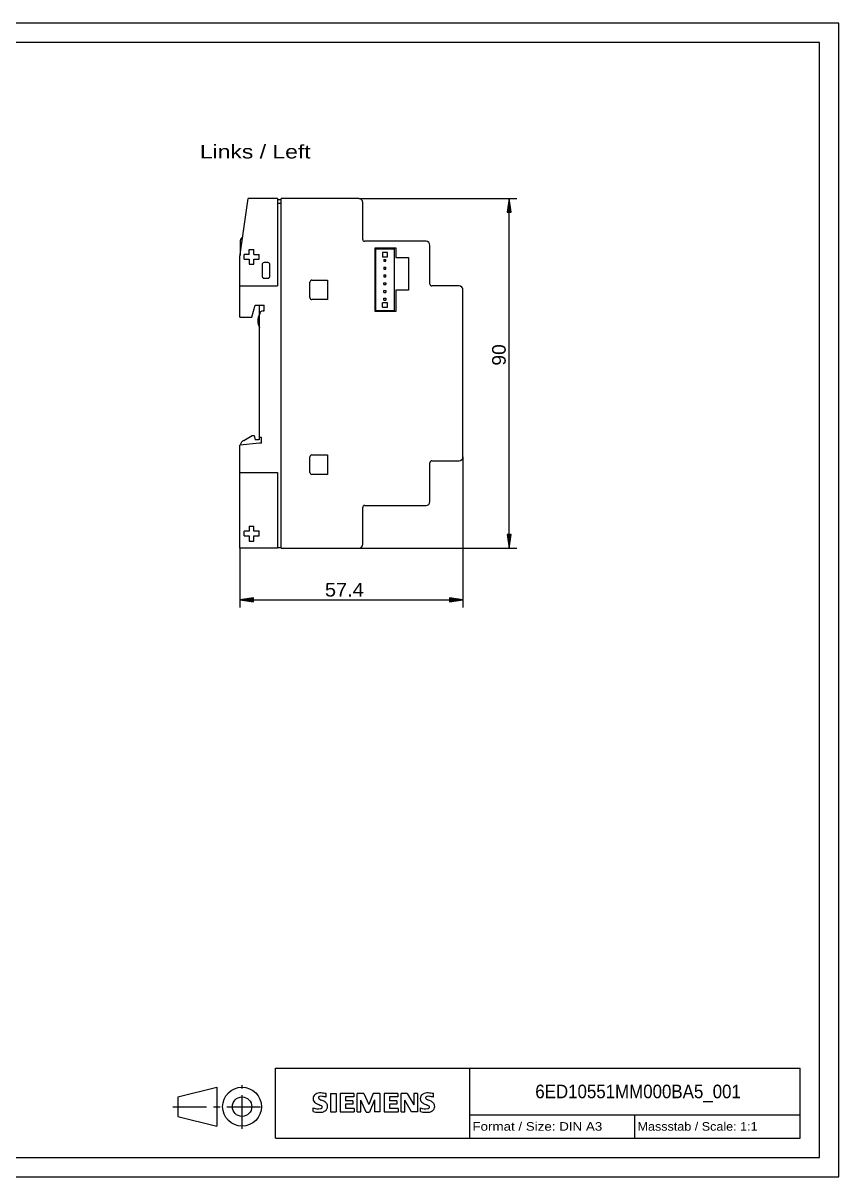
# Model space of a CAD drawing. Extents: x 0 to 420, y 0 to 297.
# Drawn here: x 210 to 420, y 0 to 297 of the extents above; entities that cross this region are included whole.
import ezdxf
from ezdxf.enums import TextEntityAlignment as Align

# ---------------------------------------------------------------- set-up
doc = ezdxf.new("R2010")
doc.units = 0
doc.header["$LTSCALE"] = 23.1
doc.linetypes.add('CENTER', pattern=[0.6, 0.375, -0.075, 0.075, -0.075])
doc.layers.get('0').update_dxf_attribs({"linetype": 'CONTINUOUS'})
for name, color, linetype in [('11000_LEFT', 7, 'CONTINUOUS'), ('11100_DIM_LEFT', 7, 'CONTINUOUS'), ('11300_LEFT_GERMAN_ENGLISH', 7, 'CONTINUOUS'), ('90000_FRAME', 7, 'CONTINUOUS')]:
    doc.layers.add(name, color=color, linetype=linetype)

msp = doc.modelspace()

# ---------------------------------------------------------------- linework, layer by layer
at = {"color": 7, "linetype": 'CONTINUOUS'}
for p, q in [((335.11, 251.83), (334.61, 248.33)), ((335.61, 248.33), (335.11, 251.83)), ((334.61, 248.33), (335.61, 248.33)), ((335.61, 165.33), (334.61, 165.33)), ((334.61, 165.33), (335.11, 161.83)), ((335.11, 161.83), (335.61, 165.33)), ((269.33, 149.03), (265.83, 148.53)), ((265.83, 148.53), (269.33, 148.03)), ((269.33, 148.03), (269.33, 149.03)), ((323.23, 148.53), (319.73, 149.03)), ((319.73, 149.03), (319.73, 148.03)), ((319.73, 148.03), (323.23, 148.53))]:
    msp.add_line(p, q, dxfattribs=at)
for points in [[(335.11, 251.83), (335.61, 248.33), (334.61, 248.33)], [(335.11, 161.83), (334.61, 165.33), (335.61, 165.33)], [(265.83, 148.53), (269.33, 149.03), (269.33, 148.03)], [(323.23, 148.53), (319.73, 148.03), (319.73, 149.03)]]:
    msp.add_solid(points, dxfattribs=at)
at = {"layer": '11000_LEFT', "color": 7, "linetype": 'CONTINUOUS'}
for p, q in [((265.83, 236.83), (267.94, 251.83)), ((275.53, 251.83), (267.94, 251.83)), ((275.53, 251.83), (275.53, 229.33)), ((275.53, 251.63), (276.43, 251.63)), ((275.53, 250.63), (276.43, 250.63)), ((276.43, 161.83), (276.43, 251.83)), ((296.43, 251.83), (276.43, 251.83)), ((297.43, 241.33), (297.43, 250.83)), ((265.88, 240.93), (265.88, 237.18)), ((313.73, 240.83), (297.93, 240.83)), ((268.23, 237.43), (268.23, 238.73)), ((268.23, 238.73), (269.43, 238.73)), ((269.43, 237.43), (269.43, 238.73)), ((300.63, 222.73), (300.63, 239.13)), ((300.63, 239.13), (305.93, 239.13)), ((300.83, 222.93), (300.83, 238.93)), ((300.83, 238.93), (305.63, 238.93)), ((303.78, 237.98), (302.48, 237.98)), ((302.48, 237.98), (302.48, 236.83)), ((303.78, 236.83), (303.78, 237.98)), ((305.63, 222.93), (305.63, 238.93)), ((305.93, 239.13), (305.93, 236.63)), ((314.73, 229.83), (314.73, 239.83)), ((265.83, 221.33), (265.83, 236.83)), ((266.93, 236.23), (266.93, 237.43)), ((268.23, 237.43), (266.93, 237.43)), ((266.93, 236.23), (268.23, 236.23)), ((268.23, 236.23), (268.23, 234.93)), ((268.23, 234.93), (269.43, 234.93)), ((269.43, 237.43), (270.73, 237.43)), ((269.43, 234.93), (269.43, 236.23)), ((269.43, 236.23), (270.73, 236.23)), ((270.73, 236.23), (270.73, 237.43)), ((271.53, 234.83), (271.53, 231.83)), ((273.03, 235.33), (272.03, 235.33)), ((273.53, 231.83), (273.53, 234.83)), ((302.48, 236.83), (303.78, 236.83)), ((302.88, 236.18), (303.38, 236.18)), ((302.88, 236.18), (302.88, 235.68)), ((302.88, 235.68), (303.38, 235.68)), ((303.38, 235.68), (303.38, 236.18)), ((305.93, 236.63), (309.23, 236.63)), ((309.23, 236.63), (309.23, 228.23)), ((302.88, 234.18), (303.38, 234.18)), ((302.88, 234.18), (302.88, 233.68)), ((302.88, 233.68), (303.38, 233.68)), ((302.88, 232.18), (303.38, 232.18)), ((302.88, 232.18), (302.88, 231.68)), ((302.88, 231.68), (303.38, 231.68)), ((303.38, 233.68), (303.38, 234.18)), ((303.38, 231.68), (303.38, 232.18)), ((265.83, 229.33), (275.53, 229.33)), ((272.03, 231.33), (273.03, 231.33)), ((283.83, 226.33), (283.83, 230.33)), ((284.33, 230.83), (288.33, 230.83)), ((288.33, 230.83), (288.33, 225.83)), ((302.88, 230.18), (303.38, 230.18)), ((302.88, 229.68), (302.88, 230.18)), ((302.88, 229.68), (303.38, 229.68)), ((303.38, 230.18), (303.38, 229.68)), ((322.23, 229.33), (315.23, 229.33)), ((288.33, 225.83), (284.33, 225.83)), ((302.88, 228.18), (303.38, 228.18)), ((302.88, 227.68), (302.88, 228.18)), ((302.88, 227.68), (303.38, 227.68)), ((302.88, 226.18), (303.38, 226.18)), ((302.88, 225.68), (302.88, 226.18)), ((303.38, 228.18), (303.38, 227.68)), ((303.38, 226.18), (303.38, 225.68)), ((309.23, 228.23), (305.93, 228.23)), ((305.93, 228.23), (305.93, 222.73)), ((323.23, 185.33), (323.23, 228.33)), ((268.89, 221.33), (269.78, 224.43)), ((269.78, 224.43), (272.03, 224.43)), ((270.83, 189.7), (270.83, 224.43)), ((271.83, 222.93), (272.03, 222.93)), ((272.03, 222.93), (272.03, 224.43)), ((305.63, 222.93), (300.83, 222.93)), ((303.78, 225.03), (302.48, 225.03)), ((302.48, 223.88), (302.48, 225.03)), ((302.48, 223.88), (303.78, 223.88)), ((302.88, 225.68), (303.38, 225.68)), ((303.78, 223.88), (303.78, 225.03)), ((265.83, 221.33), (268.89, 221.33)), ((305.93, 222.73), (300.63, 222.73)), ((266.83, 189.58), (268.98, 190.83)), ((268.98, 190.83), (269.48, 190.83)), ((269.48, 190.83), (269.78, 189.73)), ((271.33, 190.33), (270.83, 190.33)), ((271.33, 188.83), (271.33, 190.33)), ((270.83, 188.83), (265.83, 188.39)), ((265.83, 161.83), (265.83, 188.39)), ((270.78, 189.73), (269.78, 189.73)), ((271.33, 188.83), (270.83, 188.83)), ((283.83, 181.33), (283.83, 185.33)), ((284.33, 185.83), (288.33, 185.83)), ((288.33, 185.83), (288.33, 180.83)), ((315.23, 184.33), (322.23, 184.33)), ((265.83, 181.33), (275.53, 181.33)), ((275.53, 181.33), (275.53, 161.83)), ((314.73, 173.83), (314.73, 183.83)), ((288.33, 180.83), (284.33, 180.83)), ((297.43, 162.83), (297.43, 172.33)), ((297.93, 172.83), (313.73, 172.83)), ((268.23, 167.48), (269.43, 167.48)), ((268.23, 167.48), (268.23, 166.18)), ((269.43, 166.18), (269.43, 167.48)), ((268.23, 166.18), (266.93, 166.18)), ((266.93, 164.98), (266.93, 166.18)), ((266.93, 164.98), (268.23, 164.98)), ((268.23, 164.98), (268.23, 163.68)), ((268.23, 163.68), (269.43, 163.68)), ((270.73, 166.18), (269.43, 166.18)), ((269.43, 164.98), (270.73, 164.98)), ((269.43, 163.68), (269.43, 164.98)), ((270.73, 164.98), (270.73, 166.18)), ((275.53, 161.83), (265.83, 161.83)), ((275.53, 162.03), (276.43, 162.03)), ((276.43, 161.83), (296.43, 161.83))]:
    msp.add_line(p, q, dxfattribs=at)
for centre, radius, start, end in [((296.43, 250.83), 1, 0, 90), ((266.88, 240.93), 1, 110.0577, 180), ((297.93, 241.33), 0.5, 180, 270.003), ((313.73, 239.83), 1, 0, 90), ((272.03, 234.83), 0.5, 90, 180), ((273.03, 234.83), 0.5, 0, 90), ((272.03, 231.83), 0.5, 180, 270), ((273.03, 231.83), 0.5, 270, 360), ((284.33, 230.33), 0.5, 90, 180), ((315.23, 229.83), 0.5, 180, 270), ((322.23, 228.33), 1, 0, 90), ((284.33, 226.33), 0.5, 180, 270), ((271.83, 221.93), 1, 90, 180), ((274.43, 220.33), 4, 154.6435, 205.3565), ((267.83, 187.85), 2, 120, 163.5178), ((284.33, 185.33), 0.5, 90, 180), ((315.23, 183.83), 0.5, 90, 180.003), ((322.23, 185.33), 1, 270, 360), ((284.33, 181.33), 0.5, 180, 270), ((297.93, 172.33), 0.5, 90, 180.003), ((313.73, 173.83), 1, 270, 360), ((296.43, 162.83), 1, 270, 360)]:
    msp.add_arc(centre, radius, start, end, dxfattribs=at)
at = {"layer": '11100_DIM_LEFT', "color": 7, "linetype": 'CONTINUOUS'}
for p, q in [((296.43, 251.83), (337.11, 251.83)), ((335.11, 161.83), (335.11, 251.83)), ((323.23, 185.33), (323.23, 146.53)), ((265.83, 161.83), (265.83, 146.53)), ((296.43, 161.83), (337.11, 161.83)), ((265.83, 148.53), (323.23, 148.53))]:
    msp.add_line(p, q, dxfattribs=at)
at = {"layer": '90000_FRAME', "color": 7, "linetype": 'CONTINUOUS'}
for p, q in [((420, 297), (0, 297)), ((420, 0), (420, 297)), ((415, 292), (5, 292)), ((415, 5), (415, 292)), ((275, 28), (410, 28)), ((275, 10), (275, 28)), ((325, 10), (325, 28)), ((410, 10), (410, 28)), ((249.87, 20.58), (259.87, 23.08)), ((259.87, 23.08), (259.87, 13.08)), ((284.89, 20.92), (285.17, 21.19)), ((288.03, 20.5), (288.03, 21.45)), ((289.12, 21.5), (290.55, 21.5)), ((289.12, 21.5), (289.12, 16.74)), ((290.55, 21.5), (290.55, 16.74)), ((295.16, 21.5), (291.64, 21.5)), ((291.64, 21.5), (291.64, 16.74)), ((295.16, 21.5), (295.16, 20.62)), ((297.73, 21.5), (296.02, 21.5)), ((296.02, 16.74), (296.02, 21.5)), ((297.73, 21.5), (298.96, 18.6)), ((300.15, 21.5), (298.96, 18.6)), ((301.86, 21.5), (300.15, 21.5)), ((301.86, 21.5), (301.86, 16.74)), ((306.47, 21.5), (302.96, 21.5)), ((302.96, 21.5), (302.96, 16.74)), ((306.47, 21.5), (306.47, 20.62)), ((308.85, 21.5), (307.3, 21.5)), ((307.3, 16.74), (307.3, 21.5)), ((308.85, 21.5), (310.54, 18.55)), ((311.49, 21.5), (310.54, 21.5)), ((310.54, 21.5), (310.54, 18.55)), ((311.49, 21.5), (311.49, 16.74)), ((315.62, 20.5), (315.62, 21.45)), ((249.87, 20.58), (249.87, 15.58)), ((295.16, 20.62), (293.02, 20.62)), ((293.02, 20.62), (293.02, 19.55)), ((294.87, 19.55), (293.02, 19.55)), ((294.87, 18.76), (293.02, 18.76)), ((293.02, 18.76), (293.02, 17.65)), ((294.87, 19.55), (294.87, 18.76)), ((298.3, 16.7), (296.97, 19.79)), ((296.97, 16.74), (296.97, 19.79)), ((300.48, 19.83), (299.15, 16.7)), ((300.48, 19.83), (300.48, 16.74)), ((306.47, 20.62), (304.33, 20.62)), ((304.33, 20.62), (304.33, 19.55)), ((306.19, 19.55), (304.33, 19.55)), ((306.19, 18.76), (304.33, 18.76)), ((304.33, 18.76), (304.33, 17.65)), ((306.19, 19.55), (306.19, 18.76)), ((309.97, 16.74), (308.26, 19.79)), ((308.26, 16.74), (308.26, 19.79)), ((249.87, 15.58), (259.87, 13.08)), ((284.7, 16.84), (284.7, 17.79)), ((289.12, 16.74), (290.55, 16.74)), ((291.64, 16.74), (295.21, 16.74)), ((295.21, 17.65), (293.02, 17.65)), ((295.21, 17.65), (295.21, 16.74)), ((296.02, 16.74), (296.97, 16.74)), ((298.3, 16.7), (299.15, 16.7)), ((301.86, 16.74), (300.48, 16.74)), ((302.96, 16.74), (306.52, 16.74)), ((306.52, 17.65), (304.33, 17.65)), ((306.52, 17.65), (306.52, 16.74)), ((307.3, 16.74), (308.26, 16.74)), ((311.49, 16.74), (309.97, 16.74)), ((312.3, 16.84), (312.3, 17.79)), ((325, 16), (410, 16)), ((367.5, 10), (367.5, 16)), ((275, 10), (410, 10)), ((5, 5), (415, 5)), ((0, 0), (420, 0))]:
    msp.add_line(p, q, dxfattribs=at)
at = {"layer": '90000_FRAME', "color": 7, "linetype": 'CENTER'}
for p, q in [((266.37, 12.36), (266.37, 23.64)), ((248.59, 18.08), (272.19, 18.08))]:
    msp.add_line(p, q, dxfattribs=at)
at = {"layer": '90000_FRAME', "color": 7, "linetype": 'CONTINUOUS'}
for radius in [5, 2.5]:
    msp.add_circle((266.37, 18.08), radius, dxfattribs=at)
for centre, radius, start, end in [((285.79, 20.25), 1.12, 142.8139, 167.1523), ((286.14, 19.94), 1.58, 121.2141, 141.5255), ((286.52, 19.25), 2.37, 86.2218, 120.4273), ((286.25, 12.56), 9.07, 78.6827, 87.3148), ((313.39, 20.25), 1.12, 142.8139, 167.1523), ((313.73, 19.94), 1.58, 121.2141, 141.5255), ((314.11, 19.25), 2.37, 86.2218, 120.4273), ((313.84, 12.56), 9.07, 78.6827, 87.3148), ((285.96, 20.14), 1.31, 164.1975, 195.8025), ((285.9, 20.1), 1.24, 194.7952, 225.7177), ((286.5, 20.81), 2.17, 227.3119, 242.704), ((290.36, 28.34), 10.63, 242.862, 247.1042), ((286.31, 20.37), 0.303, 154.44, 221.8202), ((286.39, 20.29), 0.41, 102.8288, 149.226), ((286.72, 20.75), 0.866, 222.776, 239.0362), ((279.56, 2.55), 17.33, 65.3415, 67.3998), ((287.62, 22.35), 2.7, 240.0482, 251.378), ((286.8, 18.55), 2.2, 84.04, 103.3428), ((284.21, 13.42), 6.86, 59.902, 68.2036), ((286.69, 17.98), 0.34, 305.5032, 72.4653), ((286.46, 16.13), 4.64, 70.2626, 82.9524), ((286.89, 18.06), 1.5, 25.9563, 59.4835), ((286.96, 18.14), 1.41, 335.3868, 24.3915), ((313.56, 20.14), 1.31, 164.1975, 195.8025), ((313.49, 20.1), 1.24, 194.7952, 225.7177), ((314.1, 20.81), 2.17, 227.3119, 242.704), ((317.95, 28.34), 10.63, 242.862, 247.1042), ((313.9, 20.37), 0.303, 154.44, 221.8202), ((313.98, 20.29), 0.41, 102.8288, 149.226), ((314.31, 20.75), 0.866, 222.776, 239.0362), ((307.16, 2.55), 17.33, 65.3415, 67.3998), ((315.21, 22.35), 2.7, 240.0482, 251.378), ((314.4, 18.55), 2.2, 84.04, 103.3428), ((311.8, 13.42), 6.86, 59.902, 68.2036), ((314.28, 17.98), 0.34, 305.5032, 72.4653), ((314.06, 16.13), 4.64, 70.2626, 82.9524), ((314.48, 18.06), 1.5, 25.9563, 59.4835), ((314.55, 18.14), 1.41, 335.3868, 24.3915), ((285.95, 20.8), 3.26, 247.53, 280.758), ((286.13, 21.38), 4.76, 252.5939, 280.9817), ((286.41, 18.7), 1.11, 277.71, 295.6885), ((286.58, 18.76), 2.1, 282.4058, 311.8644), ((286.95, 18.19), 1.43, 315.8905, 333.5229), ((313.54, 20.8), 3.26, 247.53, 280.758), ((313.72, 21.38), 4.76, 252.5939, 280.9817), ((314, 18.7), 1.11, 277.71, 295.6885), ((314.17, 18.76), 2.1, 282.4058, 311.8644), ((314.55, 18.19), 1.43, 315.8905, 333.5229)]:
    msp.add_arc(centre, radius, start, end, dxfattribs=at)

# ---------------------------------------------------------------- texts
at = {"layer": '11100_DIM_LEFT', "color": 7, "linetype": 'CONTINUOUS'}
msp.add_text('90', height=3.5, rotation=90, dxfattribs=at).set_placement((334.23, 208.83), (334.23, 214.33), align=Align.FIT)
msp.add_text('57.4', height=3.5, dxfattribs=at).set_placement((287.7, 149.4), (297.7, 149.4), align=Align.FIT)
at = {"layer": '11300_LEFT_GERMAN_ENGLISH', "color": 7, "linetype": 'CONTINUOUS'}
msp.add_text('Links / Left', height=3.5, dxfattribs=at).set_placement((255.51, 262.15), (284.01, 262.15), align=Align.FIT)
at = {"layer": '90000_FRAME', "color": 7, "linetype": 'CONTINUOUS'}
for s, height, p, p2 in [('6ED10551MM000BA5_001', 3.5, (341.84, 20.25), (394.76, 20.25)), ('Format / Size: DIN A3', 2.2, (325.66, 11.9), (359.08, 11.9)), ('Massstab / Scale: 1:1', 2.2, (368.16, 11.9), (399.06, 11.9))]:
    msp.add_text(s, height=height, dxfattribs=at).set_placement(p, p2, align=Align.FIT)

doc.saveas('drawing.dxf')
